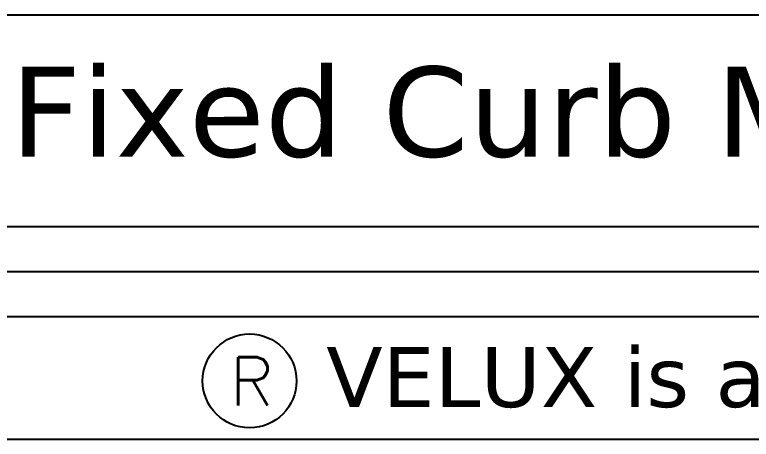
# Model space of a CAD drawing. Header units: inches. Extents: x -154 to 13, y 2 to 55.
# Drawn here: x -101.31 to -97.352, y 1.56 to 3.843 of the extents above; entities that cross this region are included whole.
import ezdxf
from ezdxf.enums import TextEntityAlignment as Align

# ---------------------------------------------------------------- set-up
doc = ezdxf.new("R2010")
doc.units = ezdxf.units.IN
doc.header["$LTSCALE"] = 2
doc.header["$MEASUREMENT"] = 0
doc.layers.get('0').update_dxf_attribs({"linetype": 'CONTINUOUS'})
doc.layers.add('VELUX_Border', color=5, linetype='CONTINUOUS')
doc.styles.add('ROMANS', font='romans')
doc.styles.add('Verdana', font='verdana.ttf')

msp = doc.modelspace()

# ---------------------------------------------------------------- linework, layer by layer
at = {"color": 7}
for p, q in [((-104.418, 3.8431), (-91.3913, 3.8431)), ((-104.634, 2.7045), (-91.1753, 2.7045))]:
    msp.add_line(p, q, dxfattribs=at)
msp.add_circle((-100.0482, 1.874), 0.2522, dxfattribs=at)
at = {"layer": 'VELUX_Border'}
for p, q in [((-104.8757, 2.4628), (-90.9336, 2.4628)), ((-152.4588, 2.2211), (-90.6919, 2.2211))]:
    msp.add_line(p, q, dxfattribs=at)
at = {"layer": 'VELUX_Border', "color": 6}
msp.add_line((-153.7809, 1.5601), (-90.0309, 1.5601), dxfattribs=at)

# ---------------------------------------------------------------- texts
at = {"color": 7, "style": 'Verdana'}
msp.add_text('FCM - Fixed Curb Mounted Skylight', height=0.484039, dxfattribs=at).set_placement((-103.4146, 3.0802))
at = {"color": 7}
for s, height, style, p in [(' VELUX is a registered trademark', 0.322693, 'Verdana', (-96.089, 1.8556)), ('R', 0.2608, 'ROMANS', (-100.0364, 1.8717))]:
    msp.add_text(s, height=height, dxfattribs=dict(at, style=style)).set_placement(p, align=Align.MIDDLE)

doc.saveas('drawing.dxf')
